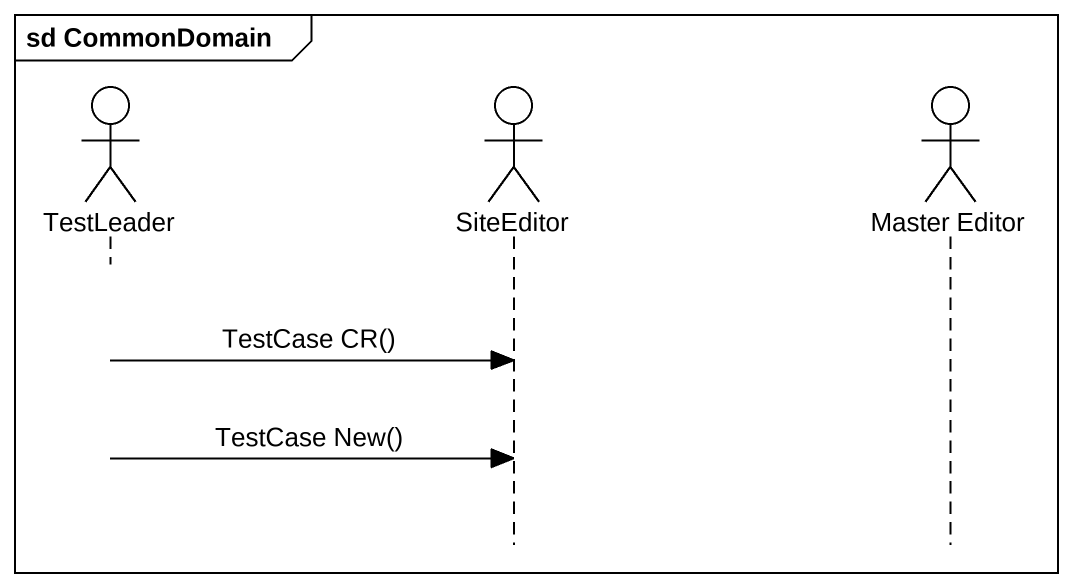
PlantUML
@startuml
mainframe sd CommonDomain
hide footbox
actor TestLeader
actor SiteEditor
actor "Master Editor" as Master_Editor

TestLeader -> SiteEditor : TestCase CR()
TestLeader -> SiteEditor : TestCase New()
@enduml
